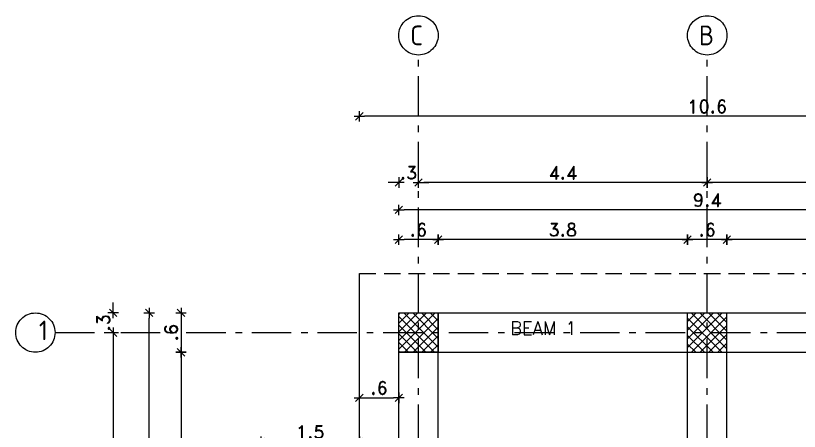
# Model space of a CAD drawing. Extents: x 166525 to 167198, y 178739 to 179747.
# Drawn here: x 166617.21 to 166629.16, y 179373.73 to 179380.06 of the extents above; entities that cross this region are included whole.
import ezdxf

# ---------------------------------------------------------------- set-up
doc = ezdxf.new("R2010")
doc.units = 0
doc.header["$MEASUREMENT"] = 0
for name, pattern in [('ACAD_ISO10W100', [18, 12, -3, 0, -3]), ('AUSGEZOGEN', [0]), ('DASHED', [0.75, 0.5, -0.25]), ('VONLAYER', [0])]:
    doc.linetypes.add(name, pattern=pattern)
doc.layers.get('0').update_dxf_attribs({"linetype": 'CONTINUOUS'})
doc.layers.get('DEFPOINTS').update_dxf_attribs({"linetype": 'CONTINUOUS'})
for name, color, linetype in [('axis', 8, 'ACAD_ISO10W100'), ('BEAM-DIM', 4, 'CONTINUOUS'), ('EBENE0', 7, 'AUSGEZOGEN'), ('hide', 4, 'DASHED'), ('outdim', 42, 'CONTINUOUS'), ('Stairs', 231, 'CONTINUOUS')]:
    doc.layers.add(name, color=color, linetype=linetype)
doc.styles.add('ISO8', font='iso8')
doc.styles.add('ROMAND10', font='ROMAND.shx', dxfattribs={"height": 0.2})
doc.styles.add('ROMANS', font='romans.shx')
doc.dimstyles.new('1-100-layout', dxfattribs={"dimtxt": 0.2, "dimasz": 0.08, "dimexe": 0.18, "dimexo": 0.0625, "dimgap": 0.05, "dimtad": 1, "dimzin": 12, "dimdsep": 46, "dimtxsty": 'ROMAND10', "dimblk": '2', "dimcen": 0, "dimdle": 0.15, "dimse1": 1, "dimse2": 1, "dimclrd": 256, "dimclre": 9, "dimclrt": 1, "dimazin": 0, "dimtfac": 1, "dimtix": 1, "dimtofl": 0, "dimtmove": 2, "dimatfit": 0, "dimldrblk": '2', "dimfxl": 1, "dimtolj": 1, "dimtzin": 0, "dimlwd": -1, "dimlwe": -1, "dimarcsym": 0})
pattern_1 = [(45, (160706.0121, 180453.26115), (-0.0662912607, 0.0662912607), []), (135, (160706.0121, 180453.26115), (-0.0662912607, -0.0662912607), [])]

# ---------------------------------------------------------------- blocks, each defined once
blk = doc.blocks.new('2')
for p, q in [((1, 0), (-1, 0)), ((0.71, 0.71), (-0.71, -0.71)), ((0, 1), (0, -1))]:
    blk.add_line(p, q)
blk = doc.blocks.new('*D302')
at = {"layer": 'DEFPOINTS', "color": 0, "transparency": 16777216}
for p in [(166628.052, 179376.653), (166628.052, 179374.073), (166631.852, 179374.073)]:
    blk.add_point(p, dxfattribs=at)
at = {"layer": 'outdim', "transparency": 16777216}
blk.add_line((166631.772, 179376.653), (166628.132, 179376.653), dxfattribs=at)
at = {"layer": 'outdim', "transparency": 16777216, "xscale": 0.08, "yscale": 0.08, "zscale": 0.08, "rotation": 180}
blk.add_blockref('2', (166628.052, 179376.653), dxfattribs=at)
at = {"layer": 'outdim', "transparency": 16777216, "xscale": 0.08, "yscale": 0.08, "zscale": 0.08}
blk.add_blockref('2', (166631.852, 179376.653), dxfattribs=at)
at = {"layer": 'outdim', "color": 1, "transparency": 16777216, "insert": (166629.952, 179376.803), "char_height": 0.2, "attachment_point": 5, "style": 'ROMAND10'}
blk.add_mtext('\\A1;3.8', dxfattribs=at)
blk = doc.blocks.new('*D303')
at = {"layer": 'DEFPOINTS', "color": 0, "transparency": 16777216}
for p in [(166627.452, 179376.653), (166627.452, 179374.073), (166628.052, 179374.073)]:
    blk.add_point(p, dxfattribs=at)
at = {"layer": 'outdim', "transparency": 16777216}
blk.add_line((166627.972, 179376.653), (166627.532, 179376.653), dxfattribs=at)
at = {"layer": 'outdim', "transparency": 16777216, "xscale": 0.08, "yscale": 0.08, "zscale": 0.08, "rotation": 180}
blk.add_blockref('2', (166627.452, 179376.653), dxfattribs=at)
at = {"layer": 'outdim', "transparency": 16777216, "xscale": 0.08, "yscale": 0.08, "zscale": 0.08}
blk.add_blockref('2', (166628.052, 179376.653), dxfattribs=at)
at = {"layer": 'outdim', "color": 1, "transparency": 16777216, "insert": (166627.752, 179376.803), "char_height": 0.2, "attachment_point": 5, "style": 'ROMAND10'}
blk.add_mtext('\\A1;.6', dxfattribs=at)
blk = doc.blocks.new('*D304')
at = {"layer": 'DEFPOINTS', "color": 0, "transparency": 16777216}
for p in [(166623.652, 179376.653), (166623.652, 179374.073), (166627.452, 179374.073)]:
    blk.add_point(p, dxfattribs=at)
at = {"layer": 'outdim', "transparency": 16777216}
blk.add_line((166627.372, 179376.653), (166623.732, 179376.653), dxfattribs=at)
at = {"layer": 'outdim', "transparency": 16777216, "xscale": 0.08, "yscale": 0.08, "zscale": 0.08, "rotation": 180}
blk.add_blockref('2', (166623.652, 179376.653), dxfattribs=at)
at = {"layer": 'outdim', "transparency": 16777216, "xscale": 0.08, "yscale": 0.08, "zscale": 0.08}
blk.add_blockref('2', (166627.452, 179376.653), dxfattribs=at)
at = {"layer": 'outdim', "color": 1, "transparency": 16777216, "insert": (166625.552, 179376.803), "char_height": 0.2, "attachment_point": 5, "style": 'ROMAND10'}
blk.add_mtext('\\A1;3.8', dxfattribs=at)
blk = doc.blocks.new('*D305')
at = {"layer": 'DEFPOINTS', "color": 0, "transparency": 16777216}
for p in [(166623.052, 179376.653), (166623.052, 179374.073), (166623.652, 179374.073)]:
    blk.add_point(p, dxfattribs=at)
at = {"layer": 'outdim', "transparency": 16777216}
blk.add_line((166623.572, 179376.653), (166623.132, 179376.653), dxfattribs=at)
at = {"layer": 'outdim', "transparency": 16777216, "xscale": 0.08, "yscale": 0.08, "zscale": 0.08, "rotation": 180}
blk.add_blockref('2', (166623.052, 179376.653), dxfattribs=at)
at = {"layer": 'outdim', "transparency": 16777216, "xscale": 0.08, "yscale": 0.08, "zscale": 0.08}
blk.add_blockref('2', (166623.652, 179376.653), dxfattribs=at)
at = {"layer": 'outdim', "color": 1, "transparency": 16777216, "insert": (166623.352, 179376.803), "char_height": 0.2, "attachment_point": 5, "style": 'ROMAND10'}
blk.add_mtext('\\A1;.6', dxfattribs=at)
blk = doc.blocks.new('*D306')
at = {"layer": 'DEFPOINTS', "color": 0, "transparency": 16777216}
for p in [(166623.052, 179377.105), (166623.052, 179376.573), (166632.452, 179376.573)]:
    blk.add_point(p, dxfattribs=at)
at = {"layer": 'outdim', "transparency": 16777216}
blk.add_line((166632.372, 179377.105), (166623.132, 179377.105), dxfattribs=at)
at = {"layer": 'outdim', "transparency": 16777216, "xscale": 0.08, "yscale": 0.08, "zscale": 0.08, "rotation": 180}
blk.add_blockref('2', (166623.052, 179377.105), dxfattribs=at)
at = {"layer": 'outdim', "transparency": 16777216, "xscale": 0.08, "yscale": 0.08, "zscale": 0.08}
blk.add_blockref('2', (166632.452, 179377.105), dxfattribs=at)
at = {"layer": 'outdim', "color": 1, "transparency": 16777216, "insert": (166627.752, 179377.255), "char_height": 0.2, "attachment_point": 5, "style": 'ROMAND10'}
blk.add_mtext('\\A1;9.4', dxfattribs=at)
blk = doc.blocks.new('*D307')
at = {"layer": 'DEFPOINTS', "color": 0, "transparency": 16777216}
for p in [(166632.152, 179377.862), (166627.752, 179377.523), (166627.752, 179377.523)]:
    blk.add_point(p, dxfattribs=at)
at = {"layer": 'outdim', "transparency": 16777216}
blk.add_line((166632.072, 179377.523), (166627.832, 179377.523), dxfattribs=at)
at = {"layer": 'outdim', "transparency": 16777216, "xscale": 0.08, "yscale": 0.08, "zscale": 0.08, "rotation": 180}
blk.add_blockref('2', (166627.752, 179377.523), dxfattribs=at)
at = {"layer": 'outdim', "transparency": 16777216, "xscale": 0.08, "yscale": 0.08, "zscale": 0.08}
blk.add_blockref('2', (166632.152, 179377.523), dxfattribs=at)
at = {"layer": 'outdim', "color": 1, "transparency": 16777216, "insert": (166629.952, 179377.673), "char_height": 0.2, "attachment_point": 5, "style": 'ROMAND10'}
blk.add_mtext('\\A1;4.4', dxfattribs=at)
blk = doc.blocks.new('*D308')
at = {"layer": 'DEFPOINTS', "color": 0, "transparency": 16777216}
for p in [(166623.352, 179377.523), (166623.352, 179377.523), (166627.752, 179377.523)]:
    blk.add_point(p, dxfattribs=at)
at = {"layer": 'outdim', "transparency": 16777216}
blk.add_line((166627.672, 179377.523), (166623.432, 179377.523), dxfattribs=at)
at = {"layer": 'outdim', "transparency": 16777216, "xscale": 0.08, "yscale": 0.08, "zscale": 0.08, "rotation": 180}
blk.add_blockref('2', (166623.352, 179377.523), dxfattribs=at)
at = {"layer": 'outdim', "transparency": 16777216, "xscale": 0.08, "yscale": 0.08, "zscale": 0.08}
blk.add_blockref('2', (166627.752, 179377.523), dxfattribs=at)
at = {"layer": 'outdim', "color": 1, "transparency": 16777216, "insert": (166625.552, 179377.673), "char_height": 0.2, "attachment_point": 5, "style": 'ROMAND10'}
blk.add_mtext('\\A1;4.4', dxfattribs=at)
blk = doc.blocks.new('*D309')
at = {"layer": 'DEFPOINTS', "color": 0, "transparency": 16777216}
for p in [(166623.052, 179377.523), (166623.352, 179377.523), (166623.052, 179377.18)]:
    blk.add_point(p, dxfattribs=at)
at = {"layer": 'outdim', "transparency": 16777216}
for p, q in [((166622.972, 179377.523), (166622.892, 179377.523)), ((166623.432, 179377.523), (166623.512, 179377.523))]:
    blk.add_line(p, q, dxfattribs=at)
at = {"layer": 'outdim', "transparency": 16777216, "xscale": 0.08, "yscale": 0.08, "zscale": 0.08}
blk.add_blockref('2', (166623.052, 179377.523), dxfattribs=at)
at = {"layer": 'outdim', "transparency": 16777216, "xscale": 0.08, "yscale": 0.08, "zscale": 0.08, "rotation": 180}
blk.add_blockref('2', (166623.352, 179377.523), dxfattribs=at)
at = {"layer": 'outdim', "color": 1, "transparency": 16777216, "insert": (166623.202, 179377.673), "char_height": 0.2, "attachment_point": 5, "style": 'ROMAND10'}
blk.add_mtext('\\A1;.3', dxfattribs=at)
blk = doc.blocks.new('*D312')
at = {"layer": 'DEFPOINTS', "color": 0, "transparency": 16777216}
for p in [(166623.052, 179374.243), (166622.452, 179373.793), (166623.052, 179373.793)]:
    blk.add_point(p, dxfattribs=at)
at = {"layer": 'outdim', "transparency": 16777216}
blk.add_line((166622.532, 179374.243), (166622.972, 179374.243), dxfattribs=at)
at = {"layer": 'outdim', "transparency": 16777216, "xscale": 0.08, "yscale": 0.08, "zscale": 0.08, "rotation": 180}
blk.add_blockref('2', (166622.452, 179374.243), dxfattribs=at)
at = {"layer": 'outdim', "transparency": 16777216, "xscale": 0.08, "yscale": 0.08, "zscale": 0.08}
blk.add_blockref('2', (166623.052, 179374.243), dxfattribs=at)
at = {"layer": 'outdim', "color": 1, "transparency": 16777216, "insert": (166622.752, 179374.393), "char_height": 0.2, "attachment_point": 5, "style": 'ROMAND10'}
blk.add_mtext('\\A1;.6', dxfattribs=at)
blk = doc.blocks.new('*D325')
at = {"layer": 'DEFPOINTS', "color": 0, "transparency": 16777216}
for p in [(166623.618, 179375.536), (166619.734, 179374.936), (166623.618, 179374.936)]:
    blk.add_point(p, dxfattribs=at)
at = {"layer": 'outdim', "transparency": 16777216}
blk.add_line((166619.734, 179375.456), (166619.734, 179375.016), dxfattribs=at)
at = {"layer": 'outdim', "transparency": 16777216, "xscale": 0.08, "yscale": 0.08, "zscale": 0.08}
for p, rotation in [((166619.734, 179375.536), 90), ((166619.734, 179374.936), 270)]:
    blk.add_blockref('2', p, dxfattribs=dict(at, rotation=rotation))
at = {"layer": 'outdim', "color": 1, "transparency": 16777216, "insert": (166619.584, 179375.236), "char_height": 0.2, "attachment_point": 5, "rotation": 90, "style": 'ROMAND10'}
blk.add_mtext('\\A1;.6', dxfattribs=at)
blk = doc.blocks.new('*D326')
at = {"layer": 'DEFPOINTS', "color": 0, "transparency": 16777216}
for p in [(166623.618, 179374.936), (166619.734, 179371.136), (166623.618, 179371.136)]:
    blk.add_point(p, dxfattribs=at)
at = {"layer": 'outdim', "transparency": 16777216}
blk.add_line((166619.734, 179374.856), (166619.734, 179371.216), dxfattribs=at)
at = {"layer": 'outdim', "transparency": 16777216, "xscale": 0.08, "yscale": 0.08, "zscale": 0.08}
for p, rotation in [((166619.734, 179374.936), 90), ((166619.734, 179371.136), 270)]:
    blk.add_blockref('2', p, dxfattribs=dict(at, rotation=rotation))
at = {"layer": 'outdim', "color": 1, "transparency": 16777216, "insert": (166619.584, 179373.036), "char_height": 0.2, "attachment_point": 5, "rotation": 90, "style": 'ROMAND10'}
blk.add_mtext('\\A1;3.8', dxfattribs=at)
blk = doc.blocks.new('*D330')
at = {"layer": 'DEFPOINTS', "color": 0, "transparency": 16777216}
for p in [(166619.249, 179375.536), (166619.654, 179375.536), (166619.654, 179366.136)]:
    blk.add_point(p, dxfattribs=at)
at = {"layer": 'outdim', "transparency": 16777216}
blk.add_line((166619.249, 179366.216), (166619.249, 179375.456), dxfattribs=at)
at = {"layer": 'outdim', "transparency": 16777216, "xscale": 0.08, "yscale": 0.08, "zscale": 0.08}
for p, rotation in [((166619.249, 179375.536), 90), ((166619.249, 179366.136), 270)]:
    blk.add_blockref('2', p, dxfattribs=dict(at, rotation=rotation))
at = {"layer": 'outdim', "color": 1, "transparency": 16777216, "insert": (166619.099, 179370.836), "char_height": 0.2, "attachment_point": 5, "rotation": 90, "style": 'ROMAND10'}
blk.add_mtext('\\A1;9.4', dxfattribs=at)
blk = doc.blocks.new('*D331')
at = {"layer": 'DEFPOINTS', "color": 0, "transparency": 16777216}
for p in [(166618.38, 179375.236), (166618.38, 179370.836), (166618.7, 179370.836)]:
    blk.add_point(p, dxfattribs=at)
at = {"layer": 'outdim', "transparency": 16777216}
blk.add_line((166618.7, 179375.156), (166618.7, 179370.916), dxfattribs=at)
at = {"layer": 'outdim', "transparency": 16777216, "xscale": 0.08, "yscale": 0.08, "zscale": 0.08}
for p, rotation in [((166618.7, 179375.236), 90), ((166618.7, 179370.836), 270)]:
    blk.add_blockref('2', p, dxfattribs=dict(at, rotation=rotation))
at = {"layer": 'outdim', "color": 1, "transparency": 16777216, "insert": (166618.55, 179373.036), "char_height": 0.2, "attachment_point": 5, "rotation": 90, "style": 'ROMAND10'}
blk.add_mtext('\\A1;4.4', dxfattribs=at)
blk = doc.blocks.new('*D334')
at = {"layer": 'DEFPOINTS', "color": 0, "transparency": 16777216}
for p in [(166618.7, 179375.536), (166619.249, 179375.536), (166618.7, 179375.236)]:
    blk.add_point(p, dxfattribs=at)
at = {"layer": 'outdim', "transparency": 16777216}
for p, q in [((166618.7, 179375.616), (166618.7, 179375.696)), ((166618.7, 179375.156), (166618.7, 179375.076))]:
    blk.add_line(p, q, dxfattribs=at)
at = {"layer": 'outdim', "transparency": 16777216, "xscale": 0.08, "yscale": 0.08, "zscale": 0.08}
for p, rotation in [((166618.7, 179375.536), 270), ((166618.7, 179375.236), 90)]:
    blk.add_blockref('2', p, dxfattribs=dict(at, rotation=rotation))
at = {"layer": 'outdim', "color": 1, "transparency": 16777216, "insert": (166618.55, 179375.386), "char_height": 0.2, "attachment_point": 5, "rotation": 90, "style": 'ROMAND10'}
blk.add_mtext('\\A1;.3', dxfattribs=at)
blk = doc.blocks.new('*D335')
at = {"layer": 'DEFPOINTS', "color": 0, "transparency": 16777216}
for p in [(166622.452, 179378.531), (166622.452, 179377.96), (166633.052, 179377.96)]:
    blk.add_point(p, dxfattribs=at)
at = {"layer": 'outdim', "transparency": 16777216}
blk.add_line((166632.972, 179378.531), (166622.532, 179378.531), dxfattribs=at)
at = {"layer": 'outdim', "transparency": 16777216, "xscale": 0.08, "yscale": 0.08, "zscale": 0.08, "rotation": 180}
blk.add_blockref('2', (166622.452, 179378.531), dxfattribs=at)
at = {"layer": 'outdim', "transparency": 16777216, "xscale": 0.08, "yscale": 0.08, "zscale": 0.08}
blk.add_blockref('2', (166633.052, 179378.531), dxfattribs=at)
at = {"layer": 'outdim', "color": 1, "transparency": 16777216, "insert": (166627.752, 179378.681), "char_height": 0.2, "attachment_point": 5, "style": 'ROMAND10'}
blk.add_mtext('\\A1;10.6', dxfattribs=at)
blk = doc.blocks.new('*D338')
at = {"layer": 'DEFPOINTS', "color": 0, "transparency": 16777216}
for p in [(166620.953, 179373.572), (166620.953, 179373.286), (166622.452, 179373.286)]:
    blk.add_point(p, dxfattribs=at)
at = {"layer": 'outdim', "transparency": 16777216}
blk.add_line((166622.372, 179373.572), (166621.033, 179373.572), dxfattribs=at)
at = {"layer": 'outdim', "transparency": 16777216, "xscale": 0.08, "yscale": 0.08, "zscale": 0.08, "rotation": 180}
blk.add_blockref('2', (166620.953, 179373.572), dxfattribs=at)
at = {"layer": 'outdim', "transparency": 16777216, "xscale": 0.08, "yscale": 0.08, "zscale": 0.08}
blk.add_blockref('2', (166622.452, 179373.572), dxfattribs=at)
at = {"layer": 'outdim', "color": 1, "transparency": 16777216, "insert": (166621.703, 179373.722), "char_height": 0.2, "attachment_point": 5, "style": 'ROMAND10'}
blk.add_mtext('\\A1;1.5', dxfattribs=at)

msp = doc.modelspace()

# ---------------------------------------------------------------- hatches: boundary and pattern name
at = {"layer": 'axis'}
h = msp.add_hatch(dxfattribs=at)
h.set_pattern_fill('ANSI37', color=256, scale=0.75, style=0)
h.set_pattern_definition(pattern_1)
h.paths.add_polyline_path([(166623.05237, 179375.53633), (166623.65237, 179375.53633), (166623.65237, 179374.93633), (166623.05237, 179374.93633)])
h = msp.add_hatch(dxfattribs=at)
h.set_pattern_fill('ANSI37', color=256, scale=0.75, style=0)
h.set_pattern_definition(pattern_1)
h.paths.add_polyline_path([(166627.45237, 179374.93633), (166627.45237, 179375.53633), (166628.05237, 179375.53633), (166628.05237, 179374.93633)])

# ---------------------------------------------------------------- linework, layer by layer
at = {"layer": 'axis', "ltscale": 0.05}
for p, q in [((166623.35237, 179362.54033), (166623.35237, 179379.46433)), ((166627.75237, 179362.54033), (166627.75237, 179379.46433)), ((166617.81443, 179375.23633), (166637.69031, 179375.23633))]:
    msp.add_line(p, q, dxfattribs=at)
at = {"layer": 'axis', "color": 3, "linetype": 'AUSGEZOGEN'}
for p, q in [((166623.05237, 179375.53633), (166632.45237, 179375.53633)), ((166623.05237, 179374.93633), (166623.05237, 179375.53633)), ((166623.05237, 179375.53633), (166623.65237, 179375.53633)), ((166623.65237, 179366.13633), (166623.65237, 179375.53633)), ((166623.65237, 179375.53633), (166623.65237, 179374.93633)), ((166623.05237, 179374.93633), (166632.45237, 179374.93633)), ((166623.65237, 179374.93633), (166623.05237, 179374.93633))]:
    msp.add_line(p, q, dxfattribs=at)
at = {"layer": 'axis'}
for centre in [(166623.35237, 179379.76433), (166627.75237, 179379.76433), (166617.51443, 179375.23633)]:
    msp.add_circle(centre, 0.3, dxfattribs=at)
at = {"layer": 'EBENE0', "color": 3, "linetype": 'AUSGEZOGEN'}
for p, q in [((166627.45237, 179366.13633), (166627.45237, 179375.53633)), ((166628.05237, 179366.13633), (166628.05237, 179375.53633))]:
    msp.add_line(p, q, dxfattribs=at)
at = {"layer": 'hide', "color": 8, "ltscale": 0.5}
msp.add_line((166622.45237, 179376.13633), (166633.05237, 179376.13633), dxfattribs=at)
at = {"layer": 'Stairs', "linetype": 'VONLAYER'}
for p, q in [((166622.45237, 179365.53633), (166622.45237, 179376.13633)), ((166623.05237, 179366.13633), (166623.05237, 179375.53633))]:
    msp.add_line(p, q, dxfattribs=at)

# ---------------------------------------------------------------- texts
at = {"layer": 'axis', "color": 3, "style": 'ISO8'}
for s, p in [('C', (166623.22704, 179379.61398)), ('B', (166627.62704, 179379.61398)), ('1', (166617.56833, 179375.11979))]:
    msp.add_text(s, height=0.3, dxfattribs=at).set_placement(p)
at = {"layer": 'BEAM-DIM', "style": 'ROMANS'}
msp.add_text('BEAM 1', height=0.2, dxfattribs=at).set_placement((166624.75002, 179375.20444))

# ---------------------------------------------------------------- dimensions: what is measured, and where the dimension line sits
at = {"layer": 'outdim'}
for base, p1, p2, picture, middle in [((166622.45237, 179378.53135), (166633.05237, 179377.9601), (166622.45237, 179377.9601), '*D335', (166627.75237, 179378.68135)), ((166627.75237, 179377.52336), (166632.15237, 179377.86161), (166627.75237, 179377.52336), '*D307', (166629.95237, 179377.67336)), ((166623.05237, 179377.52336), (166623.35237, 179377.52336), (166623.05237, 179377.1799), '*D309', (166623.20237, 179377.67336)), ((166623.35237, 179377.52336), (166627.75237, 179377.52336), (166623.35237, 179377.52336), '*D308', (166625.55237, 179377.67336)), ((166623.05237, 179377.1051), (166632.45237, 179376.57261), (166623.05237, 179376.57261), '*D306', (166627.75237, 179377.2551)), ((166623.05237, 179376.65261), (166623.65237, 179374.07303), (166623.05237, 179374.07303), '*D305', (166623.35237, 179376.80261)), ((166623.65237, 179376.65261), (166627.45237, 179374.07303), (166623.65237, 179374.07303), '*D304', (166625.55237, 179376.80261)), ((166627.45237, 179376.65261), (166628.05237, 179374.07303), (166627.45237, 179374.07303), '*D303', (166627.75237, 179376.80261)), ((166628.05237, 179376.65261), (166631.85237, 179374.07303), (166628.05237, 179374.07303), '*D302', (166629.95237, 179376.80261))]:
    dim = msp.add_linear_dim(base=base, p1=p1, p2=p2, dimstyle='1-100-layout', dxfattribs=at)
    dim.commit()
    dim.dimension.update_dxf_attribs({"geometry": picture, "text_midpoint": middle})
for base, p1, p2, angle, picture, middle in [((166618.70026, 179375.53633), (166618.70026, 179375.23633), (166619.24864, 179375.53633), 90, '*D334', (166618.55026, 179375.38633)), ((166619.24864, 179375.53633), (166619.65435, 179366.13633), (166619.65435, 179375.53633), 90, '*D330', (166619.09864, 179370.83633)), ((166619.73435, 179374.93633), (166623.61792, 179375.53633), (166623.61792, 179374.93633), 90, '*D325', (166619.58435, 179375.23633)), ((166618.70026, 179370.83633), (166618.37998, 179375.23633), (166618.37998, 179370.83633), 90, '*D331', (166618.55026, 179373.03633)), ((166619.73435, 179371.13633), (166623.61792, 179374.93633), (166623.61792, 179371.13633), 90, '*D326', (166619.58435, 179373.03633)), ((166623.05237, 179374.24271), (166622.45237, 179373.79261), (166623.05237, 179373.79261), 180, '*D312', (166622.75237, 179374.39271)), ((166620.95276, 179373.57231), (166622.45237, 179373.28591), (166620.95276, 179373.28591), 180, '*D338', (166621.70257, 179373.72231))]:
    dim = msp.add_linear_dim(base=base, p1=p1, p2=p2, angle=angle, dimstyle='1-100-layout', dxfattribs=at)
    dim.commit()
    dim.dimension.update_dxf_attribs({"geometry": picture, "text_midpoint": middle})

doc.saveas('drawing.dxf')
